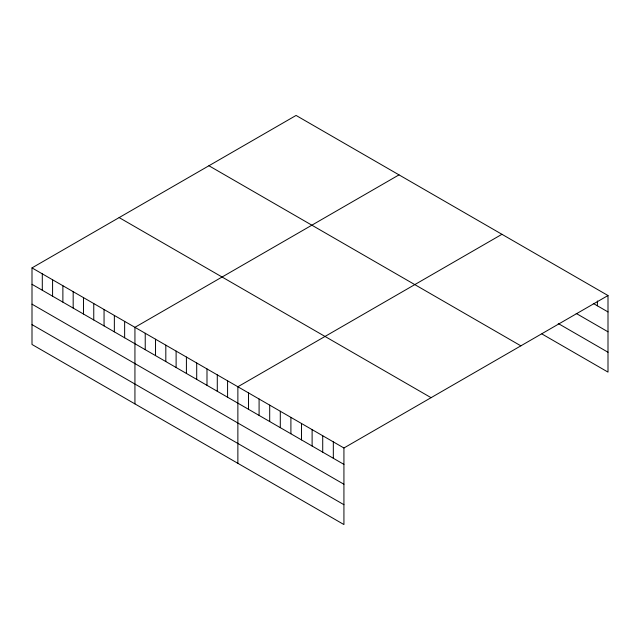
<?xml version="1.0" encoding="UTF-8"?>
<svg xmlns="http://www.w3.org/2000/svg" width="640" height="640" viewBox="0 0 640 640"><rect width="100%" height="100%" fill="white"/><g stroke="black" fill="none" stroke-linecap="round" stroke-linejoin="round"><path stroke-width="0.96" d="M32 267.896L343.928 447.992L343.928 524.56L32 344.472L32 267.896L296.072 115.44L608 295.528L608 372.104L541.92 333.952M399.008 174.872L134.936 327.328L134.936 403.896M501.944 234.296L237.872 386.76L237.872 463.328M343.928 447.992L608 295.528M593.312 303.456L608 311.936M576.184 313.424L608 331.792M558.232 323.512L608 352.248M208.928 165.752L520.856 345.84M119.144 217.584L431.072 397.68M32 284.304L343.928 464.392M32 304.16L343.928 484.248M32 324.616L343.928 504.704M597.392 300.984L597.392 305.808M333.328 441.864L333.328 458.272M322.72 435.744L322.72 452.144M312.112 429.616L312.112 446.024M301.512 423.496L301.512 439.904M290.904 417.376L290.904 433.776M280.296 411.248L280.296 427.656M269.696 405.128L269.696 421.528M259.088 399.008L259.088 415.408M248.48 392.88L248.48 409.288M227.584 380.816L227.584 397.216M217.288 374.872L217.288 391.272M206.992 368.928L206.992 385.336M196.704 362.984L196.704 379.392M186.408 357.04L186.408 373.448M176.112 351.096L176.112 367.504M165.816 345.16L165.816 361.56M155.528 339.216L155.528 355.616M145.232 333.272L145.232 349.672M124.64 321.384L124.64 337.784M114.352 315.44L114.352 331.848M104.056 309.496L104.056 325.904M93.76 303.552L93.76 319.96M83.472 297.616L83.472 314.016M73.176 291.672L73.176 308.072M62.88 285.728L62.88 302.128M52.584 279.784L52.584 296.184M42.296 273.84L42.296 290.24"/></g></svg>
